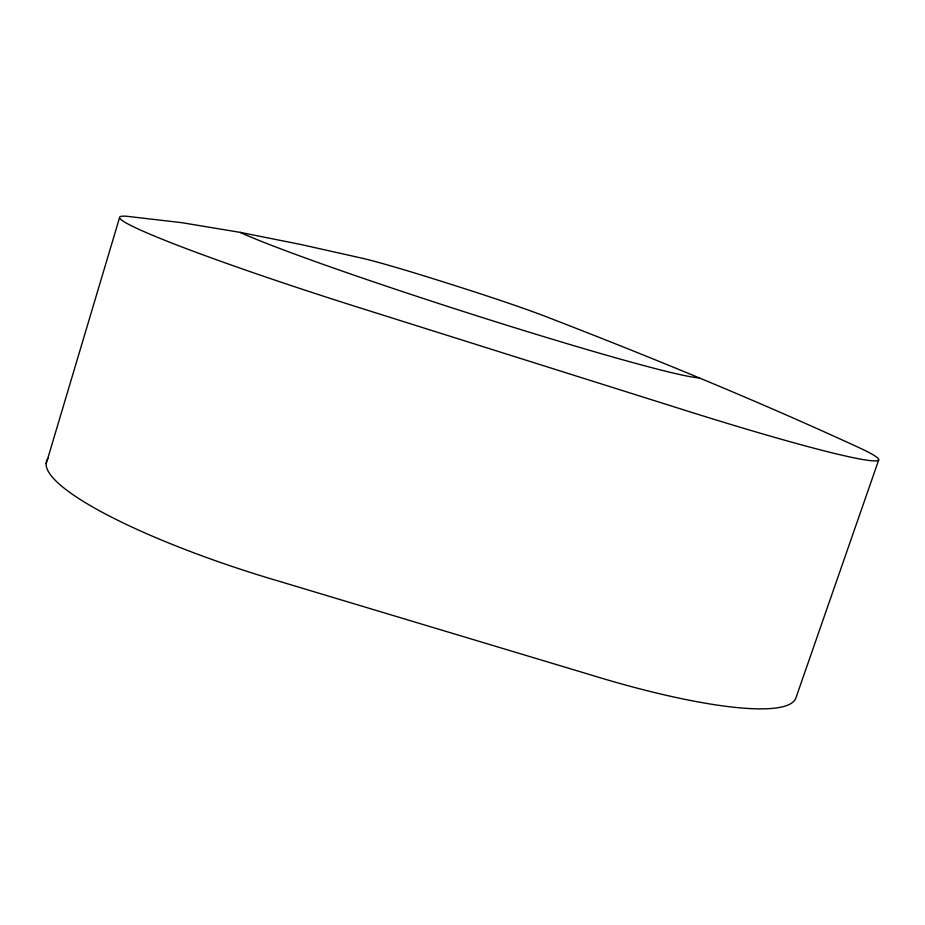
<?xml version="1.0" encoding="UTF-8"?>
<svg xmlns="http://www.w3.org/2000/svg" width="925" height="925" viewBox="0 0 925 925"><rect width="100%" height="100%" fill="white"/><g stroke="black" fill="none" stroke-linecap="round" stroke-linejoin="round"><path stroke-width="1.39" d="M46.25 463.552L119.441 218.034M878.75 459.852L796.032 697.566A241.217 45.348 18.9 0 1 589.711 674.579L281.952 582.102A244.003 46.77 17 0 1 48.019 458.372M240.176 232.372L182.04 222.705L126.922 216.288A247.542 13.678 17.6 0 0 367.445 310.222L678.881 408.353A244.662 13.251 18.1 0 0 858.851 447.561C756.095 400.248 651.373 357.339 545.877 316.57A101.553 3.85 17.8 0 0 475.554 292.196A196.031 7.839 17.8 0 0 427.547 276.945A101.634 3.862 17.8 0 0 362.137 258.214L300.394 244.397L240.176 232.372A248.328 10.418 17.8 0 0 481.937 317.414A248.328 10.418 17.8 0 0 699.173 377.851"/></g></svg>
